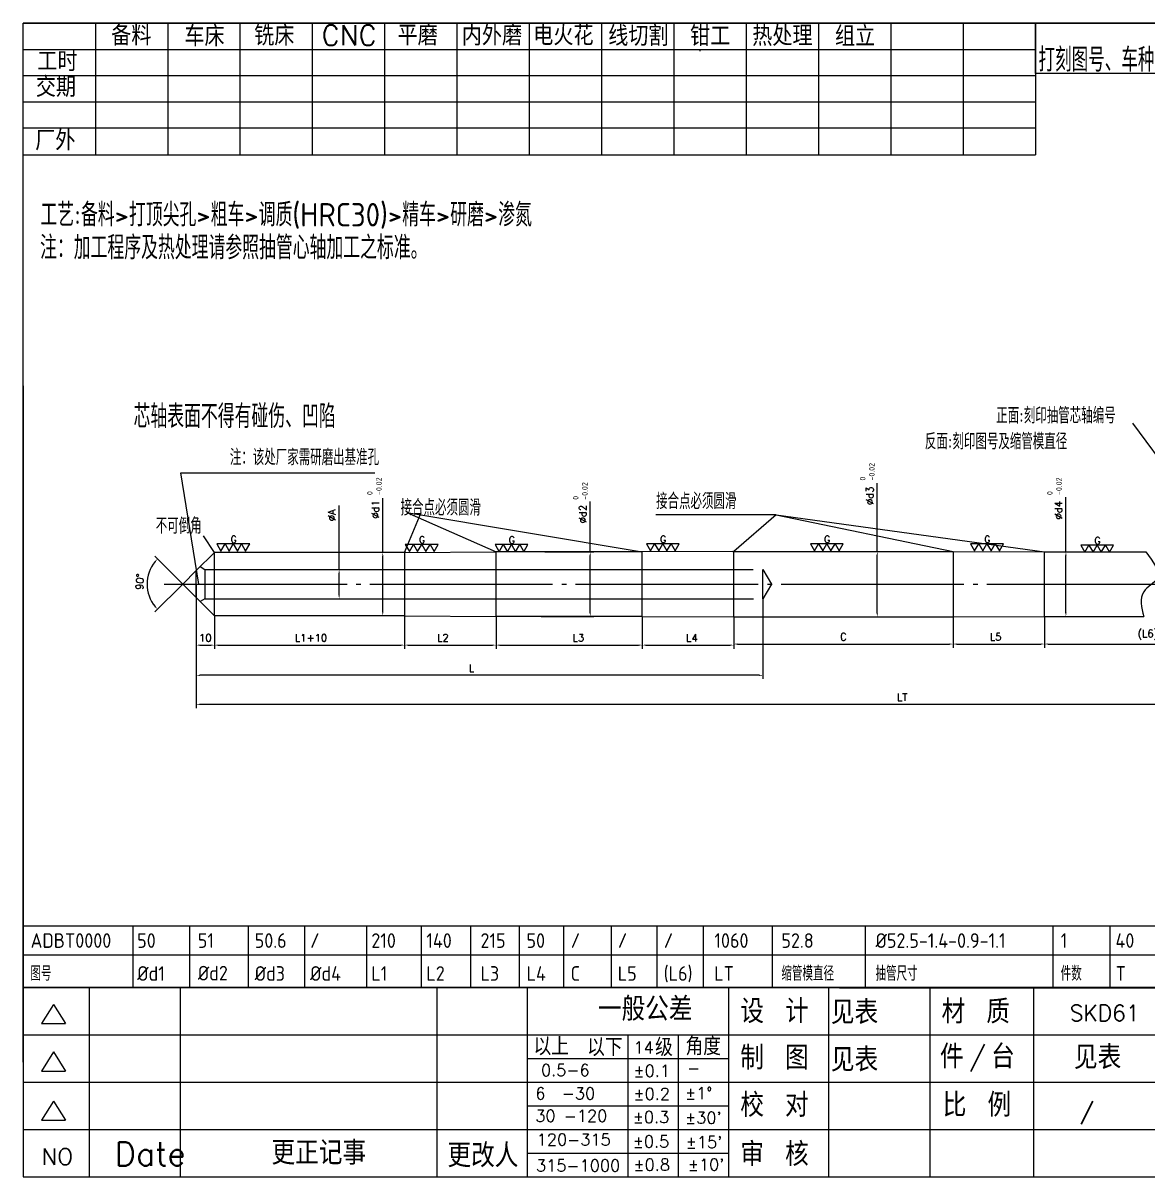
# Model space of a CAD drawing. Extents: x 57978 to 58917, y 4402 to 5058.
# Drawn here: x 57978 to 58593, y 4427 to 5058 of the extents above; entities that cross this region are included whole.
import ezdxf
from ezdxf.enums import TextEntityAlignment as Align

# ---------------------------------------------------------------- set-up
doc = ezdxf.new("R2010")
doc.units = 0
doc.header["$LTSCALE"] = 20
doc.header["$MEASUREMENT"] = 0
for name, pattern in [('CENTER', [22.5, 20, -1, 0.5, -1]), ('DASHED', [4, 3, -1]), ('PHANTOM', [25, 20, -1, 1, -1, 1, -1])]:
    doc.linetypes.add(name, pattern=pattern)
doc.layers.get('0').update_dxf_attribs({"linetype": 'CONTINUOUS'})
doc.layers.get('DEFPOINTS').update_dxf_attribs({"linetype": 'CONTINUOUS'})
for name, color, linetype in [('CEN', 1, 'CENTER'), ('CON', 2, 'CONTINUOUS'), ('DAS', 5, 'DASHED'), ('DIM', 7, 'CONTINUOUS'), ('F', 7, 'CONTINUOUS'), ('TL', 7, 'CONTINUOUS'), ('TXT', 7, 'CONTINUOUS'), ('UTI', 4, 'PHANTOM')]:
    doc.layers.add(name, color=color, linetype=linetype)
doc.styles.add('ACISOTS', font='isocp.shx', dxfattribs={"height": 8, "bigfont": 'gbcbig.shx'})
doc.styles.add('HZ', font='txt.shx', dxfattribs={"bigfont": 'hzfs.shx'})
doc.styles.add('ROMANS', font='romans')
doc.styles.get("Standard").update_dxf_attribs({"font": 'simplex.shx', "height": 8, "bigfont": 'gbcbig.shx'})
doc.styles.add('USER1', font='simplex', dxfattribs={"bigfont": 'dayum'})
doc.dimstyles.get("Standard").update_dxf_attribs({"dimscale": 20, "dimtxt": 0.2, "dimasz": 0.1, "dimexe": 0.1, "dimexo": 0, "dimgap": 0.1, "dimtad": 1, "dimdsep": 46, "dimtxsty": 'STANDARD', "dimcen": 0.1, "dimclrd": 256, "dimclre": 256, "dimclrt": 256, "dimaunit": 1, "dimadec": 0, "dimazin": 0, "dimtfac": 1, "dimtdec": 4, "dimtix": 1, "dimtmove": 0, "dimatfit": 3, "dimfxl": 1, "dimtolj": 1, "dimtzin": 0, "dimarcsym": 0})
doc.dimstyles.new('STANDARD$0', dxfattribs={"dimscale": 0, "dimtxt": 12, "dimasz": 6, "dimexe": 2, "dimexo": 0, "dimgap": 1, "dimtad": 1, "dimdec": 1, "dimrnd": 0.1, "dimzin": 12, "dimdsep": 46, "dimtxsty": 'STANDARD', "dimcen": 0, "dimclrd": 7, "dimclre": 7, "dimclrt": 7, "dimadec": 0, "dimazin": 0, "dimtp": 0.3, "dimtfac": 1, "dimtdec": 1, "dimtmove": 0, "dimatfit": 3, "dimfxl": 1, "dimtolj": 1, "dimtzin": 0, "dimarcsym": 0})

# ---------------------------------------------------------------- blocks, each defined once
blk = doc.blocks.new('*D42')
at = {"layer": 'DEFPOINTS', "color": 0, "transparency": 16777216}
for p in [(58547.01, 4769.23), (58544.99, 4733.93), (58548.41, 4733.93)]:
    blk.add_point(p, dxfattribs=at)
at = {"layer": 'DIM', "lineweight": -2, "transparency": 16777216}
for p, q in [((58548.41, 4769.23), (58548.41, 4799.06)), ((58547.01, 4769.23), (58550.41, 4769.23)), ((58548.41, 4735.93), (58548.41, 4767.23)), ((58544.99, 4733.93), (58550.41, 4733.93))]:
    blk.add_line(p, q, dxfattribs=at)
at = {"layer": 'DIM', "transparency": 16777216}
for points in [[(58548.08, 4767.23), (58548.75, 4767.23), (58548.41, 4769.23)], [(58548.08, 4735.93), (58548.75, 4735.93), (58548.41, 4733.93)]]:
    blk.add_solid(points, dxfattribs=at)
at = {"layer": 'DIM', "transparency": 16777216, "insert": (58544.41, 4792.01), "char_height": 4, "attachment_point": 5, "rotation": 90}
blk.add_mtext('\\A1;%%cd4', dxfattribs=at)
blk = doc.blocks.new('_DOTSMALL')
at = {"color": 0, "linetype": 'ByBlock', "const_width": 0.5}
blk.add_lwpolyline([(-0.0625, 0, 1), (0.0625, 0, 1)], format="xyb", close=True, dxfattribs=at)
blk = doc.blocks.new('DY00021A')
at = {"layer": 'UTI', "color": 7}
for points in [[(1.5, 2.6), (-1.5, 2.6), (0, 0)], [(4.5, 2.6), (1.5, 2.6), (3, 0)], [(7.5, 2.6), (4.5, 2.6), (6, 0)], [(10.5, 2.6), (7.5, 2.6), (9, 0)]]:
    blk.add_lwpolyline(points, close=True, dxfattribs=at)
at = {"layer": 'UTI'}
blk.add_text('G', height=2.5, dxfattribs=at).set_placement((4.61, 4.28), align=Align.MIDDLE)
blk = doc.blocks.new('*D41')
at = {"layer": 'DEFPOINTS', "color": 0, "transparency": 16777216}
for p in [(58434.65, 4769.43), (58445.21, 4769.43), (58436.53, 4733.73)]:
    blk.add_point(p, dxfattribs=at)
at = {"layer": 'DIM', "lineweight": -2, "transparency": 16777216}
for p, q in [((58445.21, 4769.43), (58445.21, 4806.85)), ((58434.65, 4769.43), (58447.21, 4769.43)), ((58445.21, 4735.73), (58445.21, 4767.43)), ((58436.53, 4733.73), (58447.21, 4733.73))]:
    blk.add_line(p, q, dxfattribs=at)
at = {"layer": 'DIM', "transparency": 16777216}
for points in [[(58444.88, 4767.43), (58445.54, 4767.43), (58445.21, 4769.43)], [(58444.88, 4735.73), (58445.54, 4735.73), (58445.21, 4733.73)]]:
    blk.add_solid(points, dxfattribs=at)
at = {"layer": 'DIM', "transparency": 16777216, "insert": (58441.21, 4799.9), "char_height": 4, "attachment_point": 5, "rotation": 90}
blk.add_mtext('\\A1;%%cd3', dxfattribs=at)
blk = doc.blocks.new('*D40')
at = {"layer": 'DEFPOINTS', "color": 0, "transparency": 16777216}
for p in [(58486.68, 4733.73), (58536.69, 4733.43), (58536.69, 4718.83)]:
    blk.add_point(p, dxfattribs=at)
at = {"layer": 'DIM', "lineweight": -2, "transparency": 16777216}
for p, q in [((58486.68, 4733.73), (58486.68, 4716.83)), ((58536.69, 4733.43), (58536.69, 4716.83)), ((58488.68, 4718.83), (58534.69, 4718.83))]:
    blk.add_line(p, q, dxfattribs=at)
at = {"layer": 'DIM', "transparency": 16777216}
for points in [[(58488.68, 4719.16), (58488.68, 4718.49), (58486.68, 4718.83)], [(58534.69, 4719.16), (58534.69, 4718.49), (58536.69, 4718.83)]]:
    blk.add_solid(points, dxfattribs=at)
at = {"layer": 'DIM', "transparency": 16777216, "insert": (58509.95, 4722.83), "char_height": 4, "attachment_point": 5}
blk.add_mtext('\\A1;L5', dxfattribs=at)
blk = doc.blocks.new('*D39')
at = {"layer": 'DEFPOINTS', "color": 0, "transparency": 16777216}
for p in [(58366.69, 4733.73), (58486.68, 4733.73), (58486.68, 4718.83)]:
    blk.add_point(p, dxfattribs=at)
at = {"layer": 'DIM', "lineweight": -2, "transparency": 16777216}
for p, q in [((58366.69, 4733.73), (58366.69, 4716.83)), ((58486.68, 4733.73), (58486.68, 4716.83)), ((58368.69, 4718.83), (58484.68, 4718.83))]:
    blk.add_line(p, q, dxfattribs=at)
at = {"layer": 'DIM', "transparency": 16777216}
for points in [[(58368.69, 4719.16), (58368.69, 4718.49), (58366.69, 4718.83)], [(58484.68, 4719.16), (58484.68, 4718.49), (58486.68, 4718.83)]]:
    blk.add_solid(points, dxfattribs=at)
at = {"layer": 'DIM', "transparency": 16777216, "insert": (58426.68, 4722.83), "char_height": 4, "attachment_point": 5}
blk.add_mtext('\\A1;C', dxfattribs=at)
blk = doc.blocks.new('*D38')
at = {"layer": 'DEFPOINTS', "color": 0, "transparency": 16777216}
for p in [(58263.31, 4769.23), (58288.2, 4769.23), (58261.29, 4733.93)]:
    blk.add_point(p, dxfattribs=at)
at = {"layer": 'DIM', "lineweight": -2, "transparency": 16777216}
for p, q in [((58288.2, 4769.23), (58288.2, 4796.85)), ((58263.31, 4769.23), (58290.2, 4769.23)), ((58288.2, 4735.93), (58288.2, 4767.23)), ((58261.29, 4733.93), (58290.2, 4733.93))]:
    blk.add_line(p, q, dxfattribs=at)
at = {"layer": 'DIM', "transparency": 16777216}
for points in [[(58287.87, 4767.23), (58288.53, 4767.23), (58288.2, 4769.23)], [(58287.87, 4735.93), (58288.53, 4735.93), (58288.2, 4733.93)]]:
    blk.add_solid(points, dxfattribs=at)
at = {"layer": 'DIM', "transparency": 16777216, "insert": (58284.2, 4789.89), "char_height": 4, "attachment_point": 5, "rotation": 90}
blk.add_mtext('\\A1;%%Cd2', dxfattribs=at)
blk = doc.blocks.new('*D37')
at = {"layer": 'DEFPOINTS', "color": 0, "transparency": 16777216}
for p in [(58236.69, 4733.93), (58316.69, 4733.93), (58316.69, 4718.24)]:
    blk.add_point(p, dxfattribs=at)
at = {"layer": 'DIM', "lineweight": -2, "transparency": 16777216}
for p, q in [((58236.69, 4733.93), (58236.69, 4716.24)), ((58316.69, 4733.93), (58316.69, 4716.24)), ((58238.69, 4718.24), (58314.69, 4718.24))]:
    blk.add_line(p, q, dxfattribs=at)
at = {"layer": 'DIM', "transparency": 16777216}
for points in [[(58238.69, 4718.58), (58238.69, 4717.91), (58236.69, 4718.24)], [(58314.69, 4718.58), (58314.69, 4717.91), (58316.69, 4718.24)]]:
    blk.add_solid(points, dxfattribs=at)
at = {"layer": 'DIM', "transparency": 16777216, "insert": (58281.72, 4722.24), "char_height": 4, "attachment_point": 5}
blk.add_mtext('\\A1;L3', dxfattribs=at)
blk = doc.blocks.new('*D36')
at = {"layer": 'DEFPOINTS', "color": 0, "transparency": 16777216}
for p in [(58148.92, 4759.56), (58150.84, 4759.56), (58148.92, 4743.56)]:
    blk.add_point(p, dxfattribs=at)
at = {"layer": 'DIM', "lineweight": -2, "transparency": 16777216}
for p, q in [((58150.84, 4759.56), (58150.84, 4794.61)), ((58148.92, 4759.56), (58152.84, 4759.56)), ((58150.84, 4745.56), (58150.84, 4757.56)), ((58148.92, 4743.56), (58152.84, 4743.56))]:
    blk.add_line(p, q, dxfattribs=at)
at = {"layer": 'DIM', "transparency": 16777216}
for points in [[(58150.51, 4757.56), (58151.18, 4757.56), (58150.84, 4759.56)], [(58150.51, 4745.56), (58151.18, 4745.56), (58150.84, 4743.56)]]:
    blk.add_solid(points, dxfattribs=at)
at = {"layer": 'DIM', "transparency": 16777216, "insert": (58146.84, 4789.28), "char_height": 4, "attachment_point": 5, "rotation": 90}
blk.add_mtext('\\A1;%%CA', dxfattribs=at)
blk = doc.blocks.new('*D35')
at = {"layer": 'DEFPOINTS', "color": 0, "transparency": 16777216}
for p in [(58174.7, 4768.92), (58187.3, 4768.92), (58186.22, 4734.23)]:
    blk.add_point(p, dxfattribs=at)
at = {"layer": 'DIM', "lineweight": -2, "transparency": 16777216}
for p, q in [((58174.7, 4768.92), (58174.7, 4798.55)), ((58187.3, 4768.92), (58172.7, 4768.92)), ((58174.7, 4736.23), (58174.7, 4766.92)), ((58186.22, 4734.23), (58172.7, 4734.23))]:
    blk.add_line(p, q, dxfattribs=at)
at = {"layer": 'DIM', "transparency": 16777216}
for points in [[(58174.37, 4766.92), (58175.03, 4766.92), (58174.7, 4768.92)], [(58174.37, 4736.23), (58175.03, 4736.23), (58174.7, 4734.23)]]:
    blk.add_solid(points, dxfattribs=at)
at = {"layer": 'DIM', "transparency": 16777216, "insert": (58170.7, 4792.46), "char_height": 4, "attachment_point": 5, "rotation": 90}
blk.add_mtext('\\A1;%%Cd1', dxfattribs=at)
blk = doc.blocks.new('*D34')
at = {"layer": 'DEFPOINTS', "color": 0, "transparency": 16777216}
for p in [(58186.69, 4734.23), (58236.69, 4733.93), (58236.69, 4718.24)]:
    blk.add_point(p, dxfattribs=at)
at = {"layer": 'DIM', "lineweight": -2, "transparency": 16777216}
for p, q in [((58186.69, 4734.23), (58186.69, 4716.24)), ((58236.69, 4733.93), (58236.69, 4716.24)), ((58188.69, 4718.24), (58234.69, 4718.24))]:
    blk.add_line(p, q, dxfattribs=at)
at = {"layer": 'DIM', "transparency": 16777216}
for points in [[(58188.69, 4718.58), (58188.69, 4717.91), (58186.69, 4718.24)], [(58234.69, 4718.58), (58234.69, 4717.91), (58236.69, 4718.24)]]:
    blk.add_solid(points, dxfattribs=at)
at = {"layer": 'DIM', "transparency": 16777216, "insert": (58207.61, 4722.24), "char_height": 4, "attachment_point": 5}
blk.add_mtext('\\A1;L2', dxfattribs=at)
blk = doc.blocks.new('*D33')
at = {"layer": 'DEFPOINTS', "color": 0, "transparency": 16777216}
for p in [(58316.69, 4733.93), (58366.69, 4733.73), (58366.69, 4718.25)]:
    blk.add_point(p, dxfattribs=at)
at = {"layer": 'DIM', "lineweight": -2, "transparency": 16777216}
for p, q in [((58316.69, 4733.93), (58316.69, 4716.25)), ((58366.69, 4733.73), (58366.69, 4716.25)), ((58318.69, 4718.25), (58364.69, 4718.25))]:
    blk.add_line(p, q, dxfattribs=at)
at = {"layer": 'DIM', "transparency": 16777216}
for points in [[(58318.69, 4718.58), (58318.69, 4717.91), (58316.69, 4718.25)], [(58364.69, 4718.58), (58364.69, 4717.91), (58366.69, 4718.25)]]:
    blk.add_solid(points, dxfattribs=at)
at = {"layer": 'DIM', "transparency": 16777216, "insert": (58343.8, 4722.25), "char_height": 4, "attachment_point": 5}
blk.add_mtext('\\A1;L4', dxfattribs=at)
blk = doc.blocks.new('*D32')
at = {"layer": 'DEFPOINTS', "color": 0, "transparency": 16777216}
for p in [(58072.68, 4744.23), (58082.68, 4734.23), (58082.68, 4718.23)]:
    blk.add_point(p, dxfattribs=at)
at = {"layer": 'DIM', "lineweight": -2, "transparency": 16777216}
for p, q in [((58072.68, 4744.23), (58072.68, 4716.23)), ((58082.68, 4734.23), (58082.68, 4716.23)), ((58074.68, 4718.23), (58080.68, 4718.23))]:
    blk.add_line(p, q, dxfattribs=at)
at = {"layer": 'DIM', "transparency": 16777216}
for points in [[(58074.68, 4718.56), (58074.68, 4717.89), (58072.68, 4718.23)], [(58080.68, 4718.56), (58080.68, 4717.89), (58082.68, 4718.23)]]:
    blk.add_solid(points, dxfattribs=at)
at = {"layer": 'DIM', "transparency": 16777216, "insert": (58077.68, 4722.23), "char_height": 4, "attachment_point": 5}
blk.add_mtext('\\A1;10', dxfattribs=at)
blk = doc.blocks.new('*D31')
at = {"layer": 'DEFPOINTS', "color": 0, "transparency": 16777216}
for p in [(58082.64, 4768.92), (58072.68, 4758.96), (58046.49, 4746.55), (58072.68, 4744.23), (58082.68, 4734.23)]:
    blk.add_point(p, dxfattribs=at)
at = {"layer": 'DIM', "lineweight": -2, "transparency": 16777216}
for q in [(58050.12, 4766.8), (58050.12, 4736.4)]:
    blk.add_line((58065.32, 4751.6), q, dxfattribs=at)
blk.add_arc((58065.32, 4751.6), 19.5, 140.88039, 219.11961, dxfattribs=at)
at = {"layer": 'DIM', "transparency": 16777216}
for points in [[(58049.94, 4764.12), (58050.44, 4763.67), (58051.53, 4765.38)], [(58050.44, 4739.52), (58049.94, 4739.07), (58051.53, 4737.81)]]:
    blk.add_solid(points, dxfattribs=at)
at = {"layer": 'DIM', "transparency": 16777216, "insert": (58041.86, 4752.89), "char_height": 4, "attachment_point": 5, "rotation": 86.84638}
blk.add_mtext('\\A1;90°', dxfattribs=at)
blk = doc.blocks.new('*D30')
at = {"layer": 'DEFPOINTS', "color": 0, "transparency": 16777216}
for p in [(58082.68, 4734.23), (58186.69, 4734.23), (58186.69, 4718.24)]:
    blk.add_point(p, dxfattribs=at)
at = {"layer": 'DIM', "lineweight": -2, "transparency": 16777216}
for p, q in [((58082.68, 4734.23), (58082.68, 4716.24)), ((58186.69, 4734.23), (58186.69, 4716.24)), ((58084.68, 4718.24), (58184.69, 4718.24))]:
    blk.add_line(p, q, dxfattribs=at)
at = {"layer": 'DIM', "transparency": 16777216}
for points in [[(58084.68, 4718.58), (58084.68, 4717.91), (58082.68, 4718.24)], [(58184.69, 4718.58), (58184.69, 4717.91), (58186.69, 4718.24)]]:
    blk.add_solid(points, dxfattribs=at)
at = {"layer": 'DIM', "transparency": 16777216, "insert": (58135.47, 4722.24), "char_height": 4, "attachment_point": 5}
blk.add_mtext('\\A1;L1+10', dxfattribs=at)
blk = doc.blocks.new('*D29')
at = {"layer": 'DEFPOINTS', "color": 0, "transparency": 16777216}
for p in [(58072.68, 4751.58), (58382.68, 4743.56), (58072.68, 4701.72)]:
    blk.add_point(p, dxfattribs=at)
at = {"layer": 'DIM', "lineweight": -2, "transparency": 16777216}
for p, q in [((58072.68, 4751.58), (58072.68, 4699.72)), ((58382.68, 4743.56), (58382.68, 4699.72)), ((58380.68, 4701.72), (58074.68, 4701.72))]:
    blk.add_line(p, q, dxfattribs=at)
at = {"layer": 'DIM', "transparency": 16777216}
for points in [[(58074.68, 4702.05), (58074.68, 4701.38), (58072.68, 4701.72)], [(58380.68, 4702.05), (58380.68, 4701.38), (58382.68, 4701.72)]]:
    blk.add_solid(points, dxfattribs=at)
at = {"layer": 'DIM', "transparency": 16777216, "insert": (58223.33, 4705.72), "char_height": 4, "attachment_point": 5}
blk.add_mtext('\\A1;L', dxfattribs=at)
blk = doc.blocks.new('*D28')
at = {"layer": 'DEFPOINTS', "color": 0, "transparency": 16777216}
for p in [(58536.69, 4733.43), (58649.8, 4733.43), (58649.8, 4718.83)]:
    blk.add_point(p, dxfattribs=at)
at = {"layer": 'DIM', "lineweight": -2, "transparency": 16777216}
for p, q in [((58536.69, 4733.43), (58536.69, 4716.83)), ((58649.8, 4733.43), (58649.8, 4716.83)), ((58538.69, 4718.83), (58647.8, 4718.83))]:
    blk.add_line(p, q, dxfattribs=at)
at = {"layer": 'DIM', "transparency": 16777216}
for points in [[(58538.69, 4719.16), (58538.69, 4718.49), (58536.69, 4718.83)], [(58647.8, 4719.16), (58647.8, 4718.49), (58649.8, 4718.83)]]:
    blk.add_solid(points, dxfattribs=at)
at = {"layer": 'DIM', "transparency": 16777216, "insert": (58593.24, 4723.87), "char_height": 4, "attachment_point": 5}
blk.add_mtext('\\A1;(L6)', dxfattribs=at)
blk = doc.blocks.new('*D27')
at = {"layer": 'DEFPOINTS', "color": 0, "transparency": 16777216}
for p in [(58072.68, 4741.9), (58729.8, 4743.58), (58072.68, 4685.85)]:
    blk.add_point(p, dxfattribs=at)
at = {"layer": 'DIM', "lineweight": -2, "transparency": 16777216}
for p, q in [((58072.68, 4741.9), (58072.68, 4683.85)), ((58729.8, 4743.58), (58729.8, 4683.85)), ((58727.8, 4685.85), (58074.68, 4685.85))]:
    blk.add_line(p, q, dxfattribs=at)
at = {"layer": 'DIM', "transparency": 16777216}
for points in [[(58074.68, 4686.18), (58074.68, 4685.52), (58072.68, 4685.85)], [(58727.8, 4686.18), (58727.8, 4685.52), (58729.8, 4685.85)]]:
    blk.add_solid(points, dxfattribs=at)
at = {"layer": 'DIM', "transparency": 16777216, "insert": (58458.85, 4689.85), "char_height": 4, "attachment_point": 5}
blk.add_mtext('\\A1;LT', dxfattribs=at)

msp = doc.modelspace()

# ---------------------------------------------------------------- linework, layer by layer
msp.add_line((58531.711, 5030.771), (58531.711, 5058.271))
at = {"layer": 'CEN', "ltscale": 0.25}
msp.add_line((58055.155, 4751.577), (58744.91, 4751.577), dxfattribs=at)
at = {"layer": 'CON'}
msp.add_line((58901.542, 4530.949), (57977.961, 4530.949), dxfattribs=at)
at = {"layer": 'CON', "color": 2}
for p, q in [((57977.961, 4427.42), (58211.885, 4427.42)), ((58211.885, 4427.42), (58917.133, 4427.42))]:
    msp.add_line(p, q, dxfattribs=at)
for points in [[(57977.961, 5058.271), (58917.094, 5058.271)], [(57977.961, 4490.165), (57977.961, 5058.271)], [(57977.961, 4809.769), (57977.961, 4427.42)]]:
    msp.add_lwpolyline(points, dxfattribs=at)
at = {"layer": 'DAS'}
for p, q in [((58077.432, 4759.47), (58074.744, 4761.022)), ((58077.432, 4743.559), (58074.744, 4742.007))]:
    msp.add_line(p, q, dxfattribs=at)
at = {"layer": 'DAS', "ltscale": 5}
for p, q in [((58077.278, 4759.559), (58382.684, 4759.559)), ((58077.432, 4759.47), (58077.432, 4743.559)), ((58382.684, 4759.559), (58387.302, 4751.559)), ((58382.684, 4743.559), (58382.684, 4759.559)), ((58387.302, 4751.559), (58382.684, 4743.559)), ((58077.432, 4743.559), (58382.684, 4743.559))]:
    msp.add_line(p, q, dxfattribs=at)
at = {"layer": 'DIM', "color": 0}
for p, q in [((58917.133, 5058.271), (57977.961, 5058.271)), ((57977.961, 4860.029), (57977.961, 4427.42)), ((57977.961, 4427.42), (58917.133, 4427.42))]:
    msp.add_line(p, q, dxfattribs=at)
at = {"layer": 'DIM'}
for p, q in [((58017.515, 5058.271), (58017.515, 4986.279)), ((58057.068, 5058.271), (58057.068, 4986.279)), ((58057.068, 5058.271), (58057.068, 4986.279)), ((58096.622, 5058.271), (58096.622, 4986.279)), ((58136.176, 5058.271), (58136.176, 4986.279)), ((58175.729, 5058.271), (58175.729, 4986.279)), ((58175.729, 5058.271), (58175.729, 4986.279)), ((58215.283, 5058.271), (58215.283, 4986.279)), ((58254.836, 5058.271), (58254.836, 4986.279)), ((58294.39, 5058.271), (58294.39, 4986.279)), ((58333.943, 5058.271), (58333.943, 4986.279)), ((58373.497, 5058.271), (58373.497, 4986.279)), ((58413.05, 5058.271), (58413.05, 4986.279)), ((58452.604, 5058.271), (58452.604, 4986.279)), ((58492.158, 5058.271), (58492.158, 4986.279)), ((58531.711, 5058.271), (58531.711, 4986.279)), ((57977.961, 5043.973), (58531.711, 5043.973)), ((57977.961, 5029.676), (58531.711, 5029.676)), ((58689.137, 5030.771), (58531.711, 5030.771)), ((57977.961, 5015.378), (58531.711, 5015.378)), ((57977.961, 5001.081), (58531.711, 5001.081)), ((57977.961, 4986.279), (58531.711, 4986.279)), ((58064.17, 4812.37), (58170.346, 4812.37)), ((58187.806, 4790.843), (58236.686, 4769.227)), ((58187.806, 4790.843), (58316.686, 4769.227)), ((58389.844, 4789.467), (58324.081, 4789.467)), ((58389.844, 4789.467), (58366.686, 4769.427)), ((58389.844, 4789.467), (58536.687, 4769.227)), ((58389.844, 4789.467), (58486.683, 4769.427)), ((58072.684, 4758.962), (58082.645, 4768.922)), ((58082.684, 4734.229), (58082.684, 4768.925)), ((58186.686, 4768.925), (58082.684, 4768.925)), ((58186.686, 4768.925), (58236.686, 4769.227)), ((58186.686, 4768.925), (58186.686, 4734.229)), ((58236.686, 4733.927), (58236.686, 4769.227)), ((58316.686, 4769.227), (58236.686, 4769.227)), ((58366.286, 4769.427), (58316.686, 4769.227)), ((58316.686, 4733.927), (58316.686, 4769.227)), ((58366.286, 4769.427), (58486.683, 4769.427)), ((58366.686, 4733.727), (58366.686, 4769.427)), ((58486.683, 4769.427), (58486.683, 4733.727)), ((58486.683, 4769.427), (58536.687, 4769.227)), ((58536.687, 4733.927), (58536.687, 4769.227)), ((58536.687, 4769.227), (58592.038, 4769.227)), ((58065.317, 4751.595), (58072.684, 4758.962)), ((58072.684, 4744.229), (58072.684, 4758.962)), ((58065.317, 4751.595), (58072.684, 4744.229)), ((58072.684, 4744.229), (58082.684, 4734.229)), ((58186.686, 4734.229), (58082.684, 4734.229)), ((58186.686, 4734.229), (58236.686, 4733.927)), ((58316.686, 4733.927), (58236.686, 4733.927)), ((58316.686, 4733.927), (58366.686, 4733.727)), ((58366.686, 4733.727), (58486.683, 4733.727)), ((58486.683, 4733.727), (58536.687, 4733.927)), ((58536.687, 4733.927), (58591.005, 4733.927)), ((58917.133, 4564.603), (57977.961, 4564.603)), ((58037.971, 4564.603), (58037.971, 4530.949)), ((58068.962, 4564.603), (58068.962, 4530.949)), ((58101.075, 4564.603), (58101.075, 4530.949)), ((58131.86, 4564.603), (58131.86, 4530.949)), ((58165.731, 4564.603), (58165.731, 4530.618)), ((58195.696, 4564.603), (58195.696, 4530.949)), ((58222.628, 4564.603), (58222.628, 4530.949)), ((58249.321, 4564.603), (58249.321, 4530.949)), ((58273.562, 4564.603), (58273.562, 4530.949)), ((58299.624, 4564.603), (58299.624, 4530.949)), ((58324.67, 4564.603), (58324.67, 4530.949)), ((58349.946, 4564.603), (58349.946, 4530.949)), ((58387.801, 4564.603), (58387.801, 4530.949)), ((58438.528, 4564.603), (58438.528, 4530.949)), ((58541.187, 4564.603), (58541.187, 4530.949)), ((58572.508, 4564.603), (58572.508, 4530.949)), ((57977.961, 4530.949), (58905.075, 4530.949)), ((57977.961, 4530.949), (58258.289, 4530.949)), ((58014.346, 4427.42), (58014.346, 4530.949)), ((58064.158, 4427.42), (58064.158, 4530.949)), ((58204.401, 4427.42), (58204.401, 4530.949)), ((58253.937, 4427.42), (58253.937, 4530.949)), ((58258.289, 4530.949), (58917.133, 4530.949)), ((58363.936, 4427.42), (58363.936, 4530.949)), ((58418.655, 4427.42), (58418.655, 4530.949)), ((58424.553, 4530.909), (58704.881, 4530.909)), ((58474.199, 4427.42), (58474.199, 4530.949)), ((58530.799, 4427.42), (58530.799, 4530.949)), ((57994.599, 4521.799), (57988.102, 4511.31)), ((57994.599, 4521.799), (58001.095, 4511.31)), ((57988.102, 4511.31), (58001.095, 4511.31)), ((57977.961, 4505.066), (58917.133, 4505.066)), ((58308.936, 4427.42), (58308.936, 4505.066)), ((58336.436, 4427.42), (58336.436, 4505.066)), ((57994.599, 4495.827), (57988.102, 4485.338)), ((57994.599, 4495.827), (58001.095, 4485.338)), ((58253.937, 4492.125), (58363.936, 4492.125)), ((57988.102, 4485.338), (58001.095, 4485.338)), ((57977.961, 4479.184), (58917.133, 4479.184)), ((57994.599, 4468.856), (57988.102, 4458.367)), ((57994.599, 4468.856), (58001.095, 4458.367)), ((58253.937, 4466.243), (58363.936, 4466.243)), ((57988.102, 4458.367), (58001.095, 4458.367)), ((57977.961, 4453.302), (58917.133, 4453.302)), ((58253.937, 4440.361), (58363.936, 4440.361))]:
    msp.add_line(p, q, dxfattribs=at)
msp.add_open_spline([(58592.038, 4769.227), (58596.198, 4763.909), (58603.044, 4755.156), (58587.601, 4747.574), (58589.77, 4738.877), (58591.005, 4733.927)], degree=3, knots=[0, 0, 0, 0, 15.8305236, 26.0529387, 39.5592948, 39.5592948, 39.5592948, 39.5592948], dxfattribs=at)
at = {"layer": 'F'}
msp.add_line((58348.164, 5043.973), (58348.164, 5043), dxfattribs=at)
at = {"layer": 'TL'}
msp.add_line((58917.133, 4548.603), (57977.961, 4548.603), dxfattribs=at)

# ---------------------------------------------------------------- block references
at = {"layer": 'DIM', "xscale": 1.5, "yscale": 1.5, "zscale": 1.5}
for p in [(58086.222, 4769.706), (58189.308, 4769.43), (58238.397, 4769.294), (58321.169, 4769.726), (58410.887, 4769.726), (58498.486, 4769.726), (58558.765, 4768.98)]:
    msp.add_blockref('DY00021A', p, dxfattribs=at)

# ---------------------------------------------------------------- texts
at = {"style": 'HZ'}
for p in [(58419.835, 4510.984), (58419.835, 4485.044)]:
    msp.add_text('见表', height=12.9411, dxfattribs=at).set_placement(p)
msp.add_attdef('见表', (58552.807, 4486.38), '1', height=12.941, dxfattribs=at)
at = {"layer": 'DIM'}
for s, height, style, p in [('备料', 11.0046, 'HZ', (58026.154, 5046.138)), ('车床', 11.0046, 'HZ', (58066.176, 5045.777)), ('铣床', 11.0046, 'HZ', (58104.391, 5046.107)), ('CNC', 11.0046, 'HZ', (58141.236, 5046.246)), ('平磨', 11.0046, 'HZ', (58182.787, 5046.206)), ('内外磨', 11.0046, 'HZ', (58217.935, 5046.147)), ('电火花', 11.0046, 'HZ', (58256.999, 5046.256)), ('线切割', 11.0046, 'HZ', (58298.037, 5045.895)), ('钳工', 11.0046, 'HZ', (58342.787, 5045.792)), ('热处理', 11.0046, 'HZ', (58376.832, 5045.936)), ('组立', 11.0046, 'HZ', (58422.082, 5045.695)), ('工时', 11.0046, 'HZ', (57985.777, 5032.002)), ('交期', 11.0046, 'HZ', (57984.938, 5018.011)), ('厂外', 11.0046, 'HZ', (57984.594, 4988.759)), ('ADBT0000', 8, 'ACISOTS', (57982.074, 4552.67)), ('50', 8, 'ACISOTS', (58040.388, 4552.67)), ('51', 8, 'ACISOTS', (58073.552, 4552.67)), ('50.6', 8, 'ACISOTS', (58104.668, 4552.67)), ('/', 8, 'ACISOTS', (58134.966, 4552.67)), ('210', 8, 'ACISOTS', (58168.457, 4552.67)), ('140', 8, 'ACISOTS', (58198.554, 4552.67)), ('215', 8, 'ACISOTS', (58228.153, 4552.67)), ('50', 8, 'ACISOTS', (58253.343, 4552.67)), ('/', 8, 'ACISOTS', (58277.507, 4552.67)), ('/', 8, 'ACISOTS', (58303.255, 4552.67)), ('/', 8, 'ACISOTS', (58328.385, 4552.67)), ('1060', 8, 'ACISOTS', (58356.109, 4552.67)), ('52.8', 8, 'ACISOTS', (58392.759, 4552.67)), ('%%C52.5-1.4-0.9-1.1', 8, 'ACISOTS', (58444.256, 4552.67)), ('1', 8, 'ACISOTS', (58545.551, 4552.67)), ('40', 8, 'ACISOTS', (58575.519, 4552.67)), ('图号', 8, 'ACISOTS', (57981.989, 4534.67)), ('(L6)', 8, 'ACISOTS', (58328.385, 4534.67)), ('缩管模直径', 8, 'ACISOTS', (58392.759, 4534.67)), ('抽管尺寸', 8, 'ACISOTS', (58444.256, 4534.67)), ('件数', 8, 'ACISOTS', (58545.551, 4534.67)), ('%%Cd1', 8, 'ACISOTS', (58040.388, 4534.67)), ('%%Cd2', 8, 'ACISOTS', (58073.552, 4534.84)), ('%%Cd3', 8, 'ACISOTS', (58104.668, 4534.67)), ('%%Cd4', 8, 'ACISOTS', (58134.966, 4534.67)), ('L1', 8, 'ACISOTS', (58168.457, 4534.67)), ('L2', 8, 'ACISOTS', (58198.554, 4534.67)), ('L3', 8, 'ACISOTS', (58228.153, 4534.67)), ('L4', 8, 'ACISOTS', (58253.343, 4534.67)), ('C', 8, 'ACISOTS', (58277.507, 4534.67)), ('L5', 8, 'ACISOTS', (58303.255, 4534.67)), ('LT', 8, 'ACISOTS', (58355.977, 4534.67)), ('T', 8, 'ACISOTS', (58575.567, 4534.67)), ('一般公差', 12.9411, 'HZ', (58292.35, 4512.788)), ('设 计', 12.9411, 'HZ', (58370.31, 4511.526)), ('材 质', 12.9411, 'HZ', (58480.372, 4511.331)), ('以上', 9.7058, 'HZ', (58257.172, 4493.964)), ('以下', 9.7058, 'HZ', (58286.51, 4493.475)), ('14', 6.4705, 'USER1', (58311.857, 4494.941)), ('级', 9.706, 'HZ', (58323.671, 4493.475)), ('角度', 9.7058, 'HZ', (58340.296, 4493.964)), ('制 图', 12.9411, 'HZ', (58370.31, 4486.132)), ('件', 12.941, 'HZ', (58479.512, 4486.761)), ('/', 9.706, 'USER1', (58495.598, 4488.386)), ('台', 12.941, 'HZ', (58507.534, 4486.761)), ('0.5-6', 6.4705, 'USER1', (58261.259, 4482.588)), ('%%p0.1', 6.4705, 'USER1', (58311.857, 4482.202)), ('-', 6.471, 'USER1', (58341.212, 4483.746)), ('6  -30', 6.4705, 'USER1', (58258.169, 4469.848)), ('%%p0.2', 6.4705, 'USER1', (58311.857, 4469.565)), ('%%p1%%d', 6.4705, 'USER1', (58340.053, 4469.977)), ('校 对', 12.9411, 'HZ', (58370.31, 4460.25)), ('比 例', 12.9411, 'HZ', (58481.039, 4460.291)), ('30 -120', 6.4705, 'USER1', (58258.169, 4457.598)), ('%%p0.3', 6.4705, 'USER1', (58311.471, 4456.929)), ("%%p30'", 6.4705, 'USER1', (58340.053, 4456.569)), ('120-315', 6.4705, 'USER1', (58258.942, 4444.575)), ('%%p0.5', 6.4705, 'USER1', (58311.471, 4443.52)), ("%%p15'", 6.4705, 'USER1', (58340.439, 4443.16)), ('NO', 9.0587, 'USER1', (57988.187, 4433.994)), ('Date', 12.9411, 'HZ', (58028.075, 4433.537)), ('更正记事', 12.9411, 'HZ', (58113.843, 4434.139)), ('更改人', 12.9411, 'HZ', (58210.092, 4432.699)), ('审 核', 12.9411, 'HZ', (58370.31, 4433.391)), ('315-1000', 6.4705, 'USER1', (58258.556, 4430.394)), ('%%p0.8', 6.4705, 'USER1', (58311.857, 4430.883)), ("%%p10'", 6.4705, 'USER1', (58341.598, 4430.91))]:
    msp.add_text(s, height=height, dxfattribs=dict(at, style=style)).set_placement(p)
at = {"layer": 'DIM', "style": 'HZ', "width": 0.7}
msp.add_text('打刻图号、车种名、规格、请购单号', height=12.94106, dxfattribs=at).set_placement((58533.423, 5031.86))
at = {"layer": 'DIM', "char_height": 8.721, "style": 'ACISOTS'}
for s, insert, attachment_point in [('正面:刻印抽管芯轴编号', (58575.602, 4839.421), 9), ('反面:刻印图号及缩管模直径', (58471.243, 4833.978), 1), (' 注：该处厂家需研磨出基准孔', (58172.694, 4816.561), 9), ('接合点必须圆滑', (58324.21, 4792.593), 7), ('接合点必须圆滑', (58184.441, 4789.067), 7), ('不可倒角', (58075.67, 4779.012), 9)]:
    msp.add_mtext(s, dxfattribs=dict(at, insert=insert, attachment_point=attachment_point))
at = {"layer": 'DIM', "char_height": 3, "width": 23.99, "attachment_point": 1, "rotation": 90, "style": 'ACISOTS'}
for insert in [(58435.739, 4808.211), (58166.118, 4800.277), (58538.099, 4800.277), (58278.752, 4797.676)]:
    msp.add_mtext('0\\P-0.02', dxfattribs=dict(at, insert=insert))
at = {"layer": 'DIM', "style": 'HZ'}
msp.add_attdef('/', (58555.984, 4459.063), '1:1', height=8.25, dxfattribs=at)
at = {"layer": 'TXT'}
for s, height, style, p in [('工艺:备料>打顶尖孔>粗车>调质(HRC30)>精车>研磨>渗氮', 12.8, 'ACISOTS', (57987.455, 4947.196)), ('注：加工程序及热处理请参照抽管心轴加工之标准。', 12.8, 'ACISOTS', (57987.23, 4929.22)), ('芯轴表面不得有碰伤、凹陷', 12.8, 'ACISOTS', (58038.386, 4836.953)), ('SKD61', 8.7516, 'ROMANS', (58550.485, 4512.686))]:
    msp.add_text(s, height=height, dxfattribs=dict(at, style=style)).set_placement(p)

# ---------------------------------------------------------------- dimensions: what is measured, and where the dimension line sits
at = {"layer": 'DIM'}
for base, p1, p2, text, picture, middle in [((58445.211, 4769.427), (58436.525, 4733.727), (58434.653, 4769.427), '%%cd3', '*D41', (58445.211, 4799.898)), ((58174.699, 4768.925), (58186.224, 4734.229), (58187.304, 4768.925), '%%Cd1', '*D35', (58174.699, 4792.458)), ((58288.201, 4769.227), (58261.285, 4733.927), (58263.313, 4769.227), '%%Cd2', '*D38', (58288.201, 4789.894)), ((58548.414, 4733.927), (58547.015, 4769.227), (58544.987, 4733.927), '%%cd4', '*D42', (58548.414, 4792.014)), ((58150.843, 4759.559), (58148.922, 4743.559), (58148.922, 4759.559), '%%CA', '*D36', (58150.843, 4789.281))]:
    dim = msp.add_linear_dim(base=base, p1=p1, p2=p2, angle=90, text=text, dimstyle='STANDARD$0', override={"dimscale": 20, "dimtxt": 0.2, "dimasz": 0.1, "dimexe": 0.1, "dimgap": 0.1, "dimdec": 2, "dimrnd": 0, "dimzin": 8, "dimcen": 0.1, "dimclrd": 256, "dimclre": 256, "dimclrt": 256, "dimaunit": 1, "dimtp": 0, "dimtdec": 4, "dimtix": 1, "dimldrblk": 'DOTSMALL'}, dxfattribs=at)
    dim.commit()
    dim.dimension.update_dxf_attribs({"geometry": picture, "text_midpoint": middle, "dimtype": 160})
dim = msp.add_angular_dim_2l(base=(58046.486, 4746.55), line1=((58072.684, 4744.229), (58082.684, 4734.229)), line2=((58072.684, 4758.962), (58082.645, 4768.922)), dimstyle='STANDARD', override={"dimldrblk": 'DOTSMALL'}, dxfattribs=at)
dim.commit()
dim.dimension.update_dxf_attribs({"geometry": '*D31', "text_midpoint": (58045.851, 4752.668), "dimtype": 162})
for base, p1, p2, text, override, picture, middle in [((58072.684, 4701.716), (58382.684, 4743.559), (58072.684, 4751.577), 'L', {"dimscale": 20, "dimtxt": 0.2, "dimasz": 0.1, "dimexe": 0.1, "dimgap": 0.1, "dimdec": 2, "dimrnd": 0, "dimzin": 8, "dimcen": 0.1, "dimclrd": 256, "dimclre": 256, "dimclrt": 256, "dimaunit": 1, "dimtp": 0, "dimtdec": 4, "dimtix": 1, "dimldrblk": 'DOTSMALL'}, '*D29', (58223.326, 4701.716)), ((58072.684, 4685.85), (58729.8, 4743.577), (58072.684, 4741.902), 'LT', {"dimscale": 20, "dimtxt": 0.2, "dimasz": 0.1, "dimexe": 0.1, "dimgap": 0.1, "dimdec": 2, "dimrnd": 0, "dimzin": 8, "dimcen": 0.1, "dimclrd": 256, "dimclre": 256, "dimclrt": 256, "dimaunit": 1, "dimtp": 0, "dimtdec": 4, "dimtix": 1, "dimldrblk": 'DOTSMALL'}, '*D27', (58458.851, 4685.85)), ((58186.686, 4718.244), (58082.684, 4734.229), (58186.686, 4734.229), 'L1+10', {"dimscale": 20, "dimtxt": 0.2, "dimasz": 0.1, "dimexe": 0.1, "dimgap": 0.1, "dimtad": 1, "dimdec": 2, "dimlfac": 1, "dimrnd": 0, "dimzin": 8, "dimpost": '<>', "dimcen": 0.1, "dimse1": 0, "dimse2": 0, "dimsd1": 0, "dimsd2": 0, "dimclrd": 256, "dimclre": 256, "dimclrt": 256, "dimaunit": 1, "dimtp": 0, "dimtdec": 4, "dimtix": 1, "dimtofl": 1, "dimldrblk": 'DOTSMALL', "dimtvp": 0.1}, '*D30', (58135.475, 4718.244)), ((58236.686, 4718.244), (58186.686, 4734.229), (58236.686, 4733.927), 'L2', {"dimscale": 20, "dimtxt": 0.2, "dimasz": 0.1, "dimexe": 0.1, "dimgap": 0.1, "dimdec": 2, "dimrnd": 0, "dimzin": 8, "dimcen": 0.1, "dimclrd": 256, "dimclre": 256, "dimclrt": 256, "dimaunit": 1, "dimtp": 0, "dimtdec": 4, "dimtix": 1, "dimldrblk": 'DOTSMALL'}, '*D34', (58207.613, 4718.244)), ((58316.686, 4718.244), (58236.686, 4733.927), (58316.686, 4733.927), 'L3', {"dimscale": 20, "dimtxt": 0.2, "dimasz": 0.1, "dimexe": 0.1, "dimgap": 0.1, "dimdec": 2, "dimrnd": 0, "dimzin": 8, "dimcen": 0.1, "dimclrd": 256, "dimclre": 256, "dimclrt": 256, "dimaunit": 1, "dimtp": 0, "dimtdec": 4, "dimtix": 1, "dimldrblk": 'DOTSMALL'}, '*D37', (58281.718, 4718.244)), ((58366.686, 4718.247), (58316.686, 4733.927), (58366.686, 4733.727), 'L4', {"dimscale": 20, "dimtxt": 0.2, "dimasz": 0.1, "dimexe": 0.1, "dimgap": 0.1, "dimdec": 2, "dimrnd": 0, "dimzin": 8, "dimcen": 0.1, "dimclrd": 256, "dimclre": 256, "dimclrt": 256, "dimaunit": 1, "dimtp": 0, "dimtdec": 4, "dimtix": 1, "dimldrblk": 'DOTSMALL'}, '*D33', (58343.803, 4718.247)), ((58486.683, 4718.827), (58366.686, 4733.727), (58486.683, 4733.727), 'C', {"dimscale": 20, "dimtxt": 0.2, "dimasz": 0.1, "dimexe": 0.1, "dimgap": 0.1, "dimdec": 2, "dimrnd": 0, "dimzin": 8, "dimcen": 0.1, "dimclrd": 256, "dimclre": 256, "dimclrt": 256, "dimaunit": 1, "dimtp": 0, "dimtdec": 4, "dimtix": 1, "dimldrblk": 'DOTSMALL'}, '*D39', (58426.685, 4718.827)), ((58536.687, 4718.827), (58486.683, 4733.727), (58536.687, 4733.427), 'L5', {"dimscale": 20, "dimtxt": 0.2, "dimasz": 0.1, "dimexe": 0.1, "dimgap": 0.1, "dimdec": 2, "dimrnd": 0, "dimzin": 8, "dimcen": 0.1, "dimclrd": 256, "dimclre": 256, "dimclrt": 256, "dimaunit": 1, "dimtp": 0, "dimtdec": 4, "dimtix": 1, "dimldrblk": 'DOTSMALL'}, '*D40', (58509.952, 4718.827)), ((58649.8, 4718.827), (58536.687, 4733.427), (58649.8, 4733.427), '(L6)', {"dimscale": 20, "dimtxt": 0.2, "dimasz": 0.1, "dimexe": 0.1, "dimgap": 0.1, "dimdec": 2, "dimrnd": 0, "dimzin": 8, "dimcen": 0.1, "dimclrd": 256, "dimclre": 256, "dimclrt": 256, "dimaunit": 1, "dimtp": 0, "dimtdec": 4, "dimtix": 1, "dimldrblk": 'DOTSMALL'}, '*D28', (58593.243, 4718.827))]:
    dim = msp.add_linear_dim(base=base, p1=p1, p2=p2, text=text, dimstyle='STANDARD$0', override=override, dxfattribs=at)
    dim.commit()
    dim.dimension.update_dxf_attribs({"geometry": picture, "text_midpoint": middle, "dimtype": 160})
dim = msp.add_linear_dim(base=(58082.684, 4718.228), p1=(58072.684, 4744.229), p2=(58082.684, 4734.229), dimstyle='STANDARD$0', override={"dimscale": 20, "dimtxt": 0.2, "dimasz": 0.1, "dimexe": 0.1, "dimgap": 0.1, "dimdec": 2, "dimrnd": 0, "dimzin": 8, "dimcen": 0.1, "dimclrd": 256, "dimclre": 256, "dimclrt": 256, "dimaunit": 1, "dimtp": 0, "dimtdec": 4, "dimtix": 1, "dimldrblk": 'DOTSMALL'}, dxfattribs=at)
dim.commit()
dim.dimension.update_dxf_attribs({"geometry": '*D32', "text_midpoint": (58077.684, 4718.228), "dimtype": 160})

# ---------------------------------------------------------------- leaders
for points, override in [([(58649.8, 4751.875), (58584.999, 4839.64)], {"dimgap": 1, "dimtad": 1, "dimtxsty": 'ACISOTS', "dimldrblk": 'DOTSMALL'}), ([(58074.066, 4751.595), (58064.17, 4812.37)], {"dimgap": 2, "dimtad": 1, "dimtxsty": 'ACISOTS'}), ([(58186.686, 4768.925), (58195.806, 4790.843)], {"dimgap": 1, "dimtad": 1, "dimtxsty": 'ACISOTS', "dimldrblk": 'DOTSMALL'}), ([(58082.645, 4768.922), (58076.67, 4778.012)], {"dimgap": 1, "dimtad": 1, "dimtxsty": 'ACISOTS', "dimldrblk": 'DOTSMALL'})]:
    msp.add_leader(points, dimstyle='STANDARD', override=override, dxfattribs=at)

doc.saveas('drawing.dxf')
